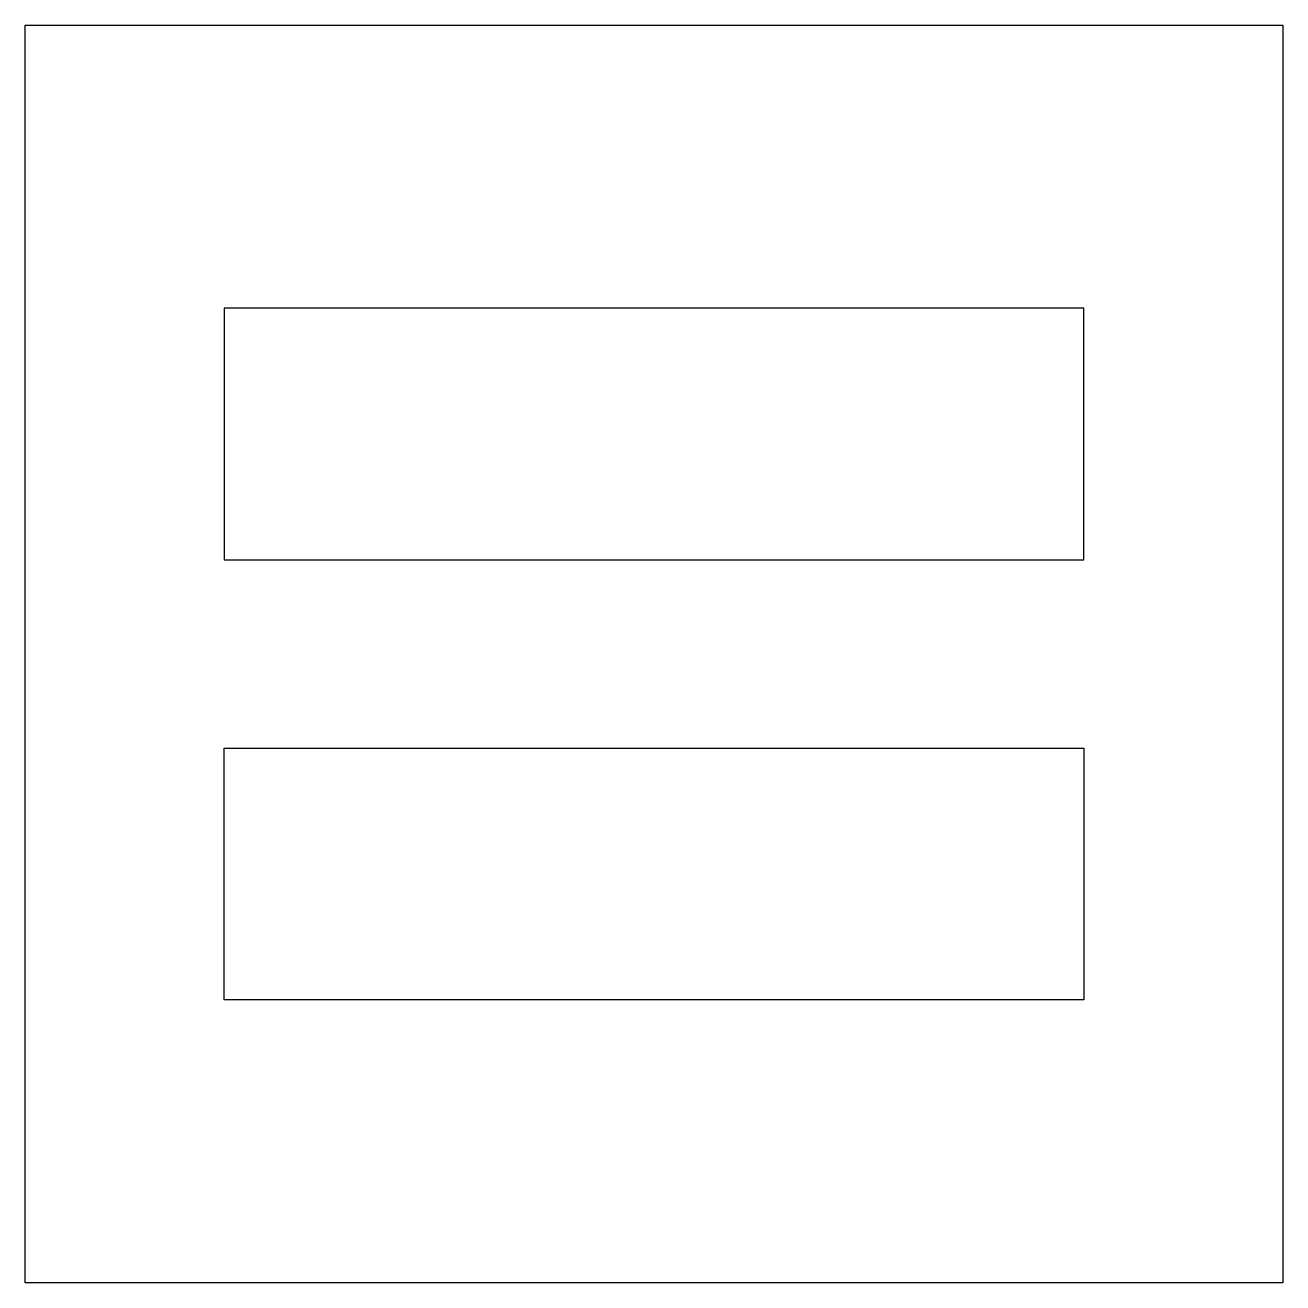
# Model space of a CAD drawing. Header units: millimetres. Extents: x 0 to 30, y 0 to 30.
import ezdxf

# ---------------------------------------------------------------- set-up
doc = ezdxf.new("R2010")
doc.units = ezdxf.units.MM
doc.layers.add('ox-tandem-interlayer', color=3, linetype='Continuous')

msp = doc.modelspace()

# ---------------------------------------------------------------- linework, layer by layer
at = {"layer": 'ox-tandem-interlayer'}
for points in [[(0, 0), (0, 30), (30, 30), (30, 0)], [(4.75, 23.25), (4.75, 17.25), (25.25, 17.25), (25.25, 23.25)], [(4.75, 6.75), (4.75, 12.75), (25.25, 12.75), (25.25, 6.75)]]:
    msp.add_lwpolyline(points, close=True, dxfattribs=at)

doc.saveas('drawing.dxf')
